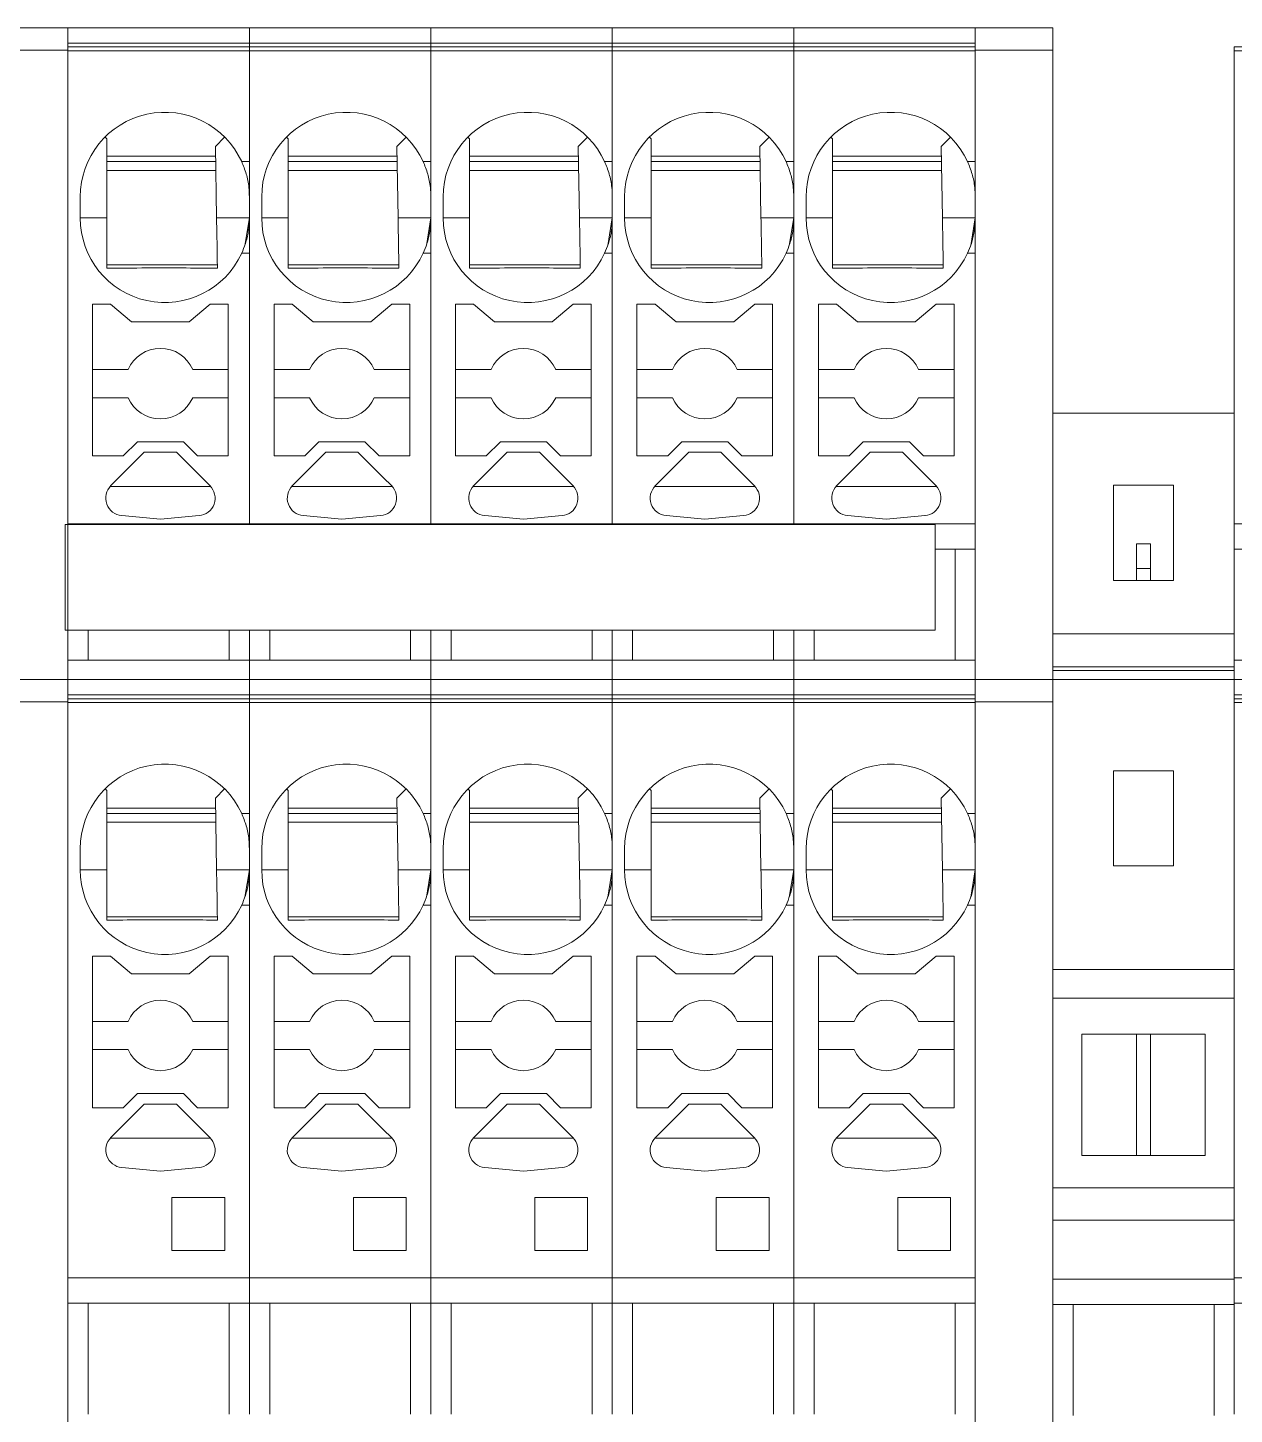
# Model space of a CAD drawing. Header units: millimetres. Extents: x 91 to 341, y 63 to 263.
# Drawn here: x 199.93 to 217.05, y 110.11 to 129.79 of the extents above; entities that cross this region are included whole.
import ezdxf

# ---------------------------------------------------------------- set-up
doc = ezdxf.new("R2010")
doc.units = ezdxf.units.MM

msp = doc.modelspace()

# ---------------------------------------------------------------- linework, layer by layer
at = {"color": 7, "linetype": 'Continuous', "lineweight": 15}
for p, q in [((199.402, 129.789), (200.502, 129.789)), ((200.502, 129.789), (200.502, 129.517)), ((203.077, 129.789), (200.502, 129.789)), ((205.652, 129.789), (203.077, 129.789)), ((203.077, 129.572), (203.077, 129.789)), ((208.227, 129.789), (205.652, 129.789)), ((205.652, 129.572), (205.652, 129.789)), ((210.802, 129.789), (208.227, 129.789)), ((208.227, 129.572), (208.227, 129.789)), ((213.377, 129.789), (210.802, 129.789)), ((210.802, 129.572), (210.802, 129.789)), ((213.377, 129.789), (214.477, 129.789)), ((213.377, 129.517), (213.377, 129.789)), ((214.477, 129.789), (214.477, 129.471)), ((199.402, 129.471), (200.502, 129.471)), ((203.077, 129.572), (200.502, 129.572)), ((200.502, 129.517), (203.077, 129.517)), ((200.502, 129.505), (200.502, 129.517)), ((200.502, 129.505), (200.502, 129.471)), ((200.502, 129.471), (200.502, 120.539)), ((200.502, 129.463), (203.077, 129.463)), ((200.502, 129.463), (200.502, 122.748)), ((205.652, 129.572), (203.077, 129.572)), ((203.077, 129.517), (203.077, 129.572)), ((203.077, 129.517), (205.652, 129.517)), ((203.077, 129.463), (203.077, 129.517)), ((203.077, 129.463), (205.652, 129.463)), ((203.077, 129.463), (203.077, 122.748)), ((203.077, 129.463), (203.077, 127.889)), ((208.227, 129.572), (205.652, 129.572)), ((205.652, 129.517), (205.652, 129.572)), ((205.652, 129.517), (208.227, 129.517)), ((205.652, 129.463), (205.652, 129.517)), ((205.652, 129.463), (208.227, 129.463)), ((205.652, 129.463), (205.652, 122.748)), ((205.652, 129.463), (205.652, 127.889)), ((210.802, 129.572), (208.227, 129.572)), ((208.227, 129.517), (208.227, 129.572)), ((208.227, 129.517), (210.802, 129.517)), ((208.227, 129.463), (208.227, 129.517)), ((208.227, 129.463), (210.802, 129.463)), ((208.227, 129.463), (208.227, 122.748)), ((208.227, 129.463), (208.227, 127.889)), ((213.377, 129.572), (210.802, 129.572)), ((210.802, 129.517), (210.802, 129.572)), ((210.802, 129.517), (213.377, 129.517)), ((210.802, 129.463), (210.802, 129.517)), ((210.802, 129.463), (213.377, 129.463)), ((210.802, 129.463), (210.802, 122.748)), ((210.802, 129.463), (210.802, 127.889)), ((213.377, 129.517), (213.377, 129.505)), ((213.377, 129.471), (213.377, 129.505)), ((213.377, 129.471), (214.477, 129.471)), ((213.377, 120.539), (213.377, 129.471)), ((213.377, 129.463), (213.377, 127.889)), ((214.477, 129.471), (214.477, 120.581)), ((217.052, 129.517), (219.627, 129.517)), ((217.052, 129.463), (217.052, 129.517)), ((217.052, 129.463), (219.627, 129.463)), ((217.052, 129.463), (217.052, 122.748)), ((201.029, 128.237), (201.052, 128.214)), ((201.052, 128.214), (201.052, 127.089)), ((202.726, 128.237), (202.594, 128.105)), ((202.611, 127.089), (202.594, 128.105)), ((203.604, 128.237), (203.627, 128.214)), ((203.627, 128.214), (203.627, 127.089)), ((205.301, 128.237), (205.169, 128.105)), ((205.186, 127.089), (205.169, 128.105)), ((206.179, 128.237), (206.202, 128.214)), ((206.202, 128.214), (206.202, 127.089)), ((207.876, 128.237), (207.744, 128.105)), ((207.761, 127.089), (207.744, 128.105)), ((208.754, 128.237), (208.777, 128.214)), ((208.777, 128.214), (208.777, 127.089)), ((210.451, 128.237), (210.319, 128.105)), ((210.336, 127.089), (210.319, 128.105)), ((211.329, 128.237), (211.352, 128.214)), ((211.352, 128.214), (211.352, 127.089)), ((213.026, 128.237), (212.894, 128.105)), ((212.911, 127.089), (212.894, 128.105)), ((202.596, 127.964), (201.052, 127.964)), ((202.598, 127.889), (201.052, 127.889)), ((203.077, 127.889), (202.968, 127.889)), ((205.171, 127.964), (203.627, 127.964)), ((205.173, 127.889), (203.627, 127.889)), ((205.652, 127.889), (205.543, 127.889)), ((207.746, 127.964), (206.202, 127.964)), ((207.748, 127.889), (206.202, 127.889)), ((208.227, 127.889), (208.118, 127.889)), ((210.321, 127.964), (208.777, 127.964)), ((210.323, 127.889), (208.777, 127.889)), ((210.802, 127.889), (210.693, 127.889)), ((212.896, 127.964), (211.352, 127.964)), ((212.898, 127.889), (211.352, 127.889)), ((213.377, 127.889), (213.268, 127.889)), ((201.052, 127.764), (202.6, 127.764)), ((203.627, 127.764), (205.175, 127.764)), ((206.202, 127.764), (207.75, 127.764)), ((208.777, 127.764), (210.325, 127.764)), ((211.352, 127.764), (212.9, 127.764)), ((200.677, 127.089), (200.677, 127.389)), ((203.252, 127.089), (203.252, 127.389)), ((205.827, 127.089), (205.827, 127.389)), ((208.402, 127.089), (208.402, 127.389)), ((210.977, 127.089), (210.977, 127.389)), ((200.677, 127.089), (201.052, 127.089)), ((202.611, 127.089), (203.077, 127.089)), ((203.013, 126.7), (203.077, 127.089)), ((203.252, 127.089), (203.627, 127.089)), ((205.186, 127.089), (205.652, 127.089)), ((205.588, 126.7), (205.652, 127.089)), ((205.827, 127.089), (206.202, 127.089)), ((207.761, 127.089), (208.227, 127.089)), ((208.163, 126.7), (208.227, 127.089)), ((208.402, 127.089), (208.777, 127.089)), ((210.336, 127.089), (210.802, 127.089)), ((210.738, 126.7), (210.802, 127.089)), ((210.977, 127.089), (211.352, 127.089)), ((212.911, 127.089), (213.377, 127.089)), ((213.313, 126.7), (213.377, 127.089)), ((203.077, 126.589), (202.968, 126.589)), ((203.077, 126.589), (203.077, 122.748)), ((205.652, 126.589), (205.543, 126.589)), ((205.652, 126.589), (205.652, 122.748)), ((208.227, 126.589), (208.118, 126.589)), ((208.227, 126.589), (208.227, 122.748)), ((210.802, 126.589), (210.693, 126.589)), ((210.802, 126.589), (210.802, 122.748)), ((213.377, 126.589), (213.268, 126.589)), ((213.377, 126.589), (213.377, 122.748)), ((201.052, 126.424), (202.627, 126.424)), ((203.627, 126.424), (205.202, 126.424)), ((206.202, 126.424), (207.777, 126.424)), ((208.777, 126.424), (210.352, 126.424)), ((211.352, 126.424), (212.927, 126.424)), ((201.108, 125.864), (200.852, 125.864)), ((200.852, 125.864), (200.852, 123.714)), ((201.406, 125.614), (201.108, 125.864)), ((202.522, 125.864), (202.224, 125.614)), ((202.777, 125.864), (202.522, 125.864)), ((202.777, 123.714), (202.777, 125.864)), ((203.683, 125.864), (203.427, 125.864)), ((203.427, 125.864), (203.427, 123.714)), ((203.981, 125.614), (203.683, 125.864)), ((205.097, 125.864), (204.799, 125.614)), ((205.352, 125.864), (205.097, 125.864)), ((205.352, 123.714), (205.352, 125.864)), ((206.258, 125.864), (206.002, 125.864)), ((206.002, 125.864), (206.002, 123.714)), ((206.556, 125.614), (206.258, 125.864)), ((207.672, 125.864), (207.374, 125.614)), ((207.927, 125.864), (207.672, 125.864)), ((207.927, 123.714), (207.927, 125.864)), ((208.833, 125.864), (208.577, 125.864)), ((208.577, 125.864), (208.577, 123.714)), ((209.131, 125.614), (208.833, 125.864)), ((210.247, 125.864), (209.949, 125.614)), ((210.502, 125.864), (210.247, 125.864)), ((210.502, 123.714), (210.502, 125.864)), ((211.408, 125.864), (211.152, 125.864)), ((211.152, 125.864), (211.152, 123.714)), ((211.706, 125.614), (211.408, 125.864)), ((212.822, 125.864), (212.524, 125.614)), ((213.077, 125.864), (212.822, 125.864)), ((213.077, 123.714), (213.077, 125.864)), ((202.224, 125.614), (201.406, 125.614)), ((204.799, 125.614), (203.981, 125.614)), ((207.374, 125.614), (206.556, 125.614)), ((209.949, 125.614), (209.131, 125.614)), ((212.524, 125.614), (211.706, 125.614)), ((200.852, 124.939), (201.357, 124.939)), ((202.777, 124.939), (202.273, 124.939)), ((203.427, 124.939), (203.932, 124.939)), ((205.352, 124.939), (204.848, 124.939)), ((206.002, 124.939), (206.507, 124.939)), ((207.927, 124.939), (207.423, 124.939)), ((208.577, 124.939), (209.082, 124.939)), ((210.502, 124.939), (209.998, 124.939)), ((211.152, 124.939), (211.657, 124.939)), ((213.077, 124.939), (212.573, 124.939)), ((201.357, 124.539), (200.852, 124.539)), ((202.777, 124.539), (202.273, 124.539)), ((203.932, 124.539), (203.427, 124.539)), ((205.352, 124.539), (204.848, 124.539)), ((206.507, 124.539), (206.002, 124.539)), ((207.927, 124.539), (207.423, 124.539)), ((209.082, 124.539), (208.577, 124.539)), ((210.502, 124.539), (209.998, 124.539)), ((211.657, 124.539), (211.152, 124.539)), ((213.077, 124.539), (212.573, 124.539)), ((217.052, 124.321), (214.477, 124.321)), ((201.586, 123.764), (201.113, 123.291)), ((201.288, 123.714), (201.488, 123.914)), ((201.488, 123.914), (202.142, 123.914)), ((201.586, 123.764), (202.043, 123.764)), ((202.407, 123.4), (202.043, 123.764)), ((202.142, 123.914), (202.342, 123.714)), ((204.161, 123.764), (203.688, 123.291)), ((203.863, 123.714), (204.063, 123.914)), ((204.063, 123.914), (204.717, 123.914)), ((204.161, 123.764), (204.618, 123.764)), ((204.982, 123.4), (204.618, 123.764)), ((204.717, 123.914), (204.917, 123.714)), ((206.736, 123.764), (206.263, 123.291)), ((206.438, 123.714), (206.638, 123.914)), ((206.638, 123.914), (207.292, 123.914)), ((206.736, 123.764), (207.193, 123.764)), ((207.557, 123.4), (207.193, 123.764)), ((207.292, 123.914), (207.492, 123.714)), ((209.311, 123.764), (208.838, 123.291)), ((209.013, 123.714), (209.213, 123.914)), ((209.213, 123.914), (209.867, 123.914)), ((209.311, 123.764), (209.768, 123.764)), ((210.132, 123.4), (209.768, 123.764)), ((209.867, 123.914), (210.067, 123.714)), ((211.886, 123.764), (211.413, 123.291)), ((211.588, 123.714), (211.788, 123.914)), ((211.788, 123.914), (212.442, 123.914)), ((211.886, 123.764), (212.343, 123.764)), ((212.707, 123.4), (212.343, 123.764)), ((212.442, 123.914), (212.642, 123.714)), ((200.852, 123.714), (201.288, 123.714)), ((202.342, 123.714), (202.777, 123.714)), ((203.427, 123.714), (203.863, 123.714)), ((204.917, 123.714), (205.352, 123.714)), ((206.002, 123.714), (206.438, 123.714)), ((207.492, 123.714), (207.927, 123.714)), ((208.577, 123.714), (209.013, 123.714)), ((210.067, 123.714), (210.502, 123.714)), ((211.152, 123.714), (211.588, 123.714)), ((212.642, 123.714), (213.077, 123.714)), ((202.517, 123.291), (202.407, 123.4)), ((205.092, 123.291), (204.982, 123.4)), ((207.667, 123.291), (207.557, 123.4)), ((210.242, 123.291), (210.132, 123.4)), ((212.817, 123.291), (212.707, 123.4)), ((201.104, 123.28), (202.526, 123.28)), ((203.679, 123.28), (205.101, 123.28)), ((206.254, 123.28), (207.676, 123.28)), ((208.829, 123.28), (210.251, 123.28)), ((211.404, 123.28), (212.826, 123.28)), ((215.34, 121.946), (215.34, 123.296)), ((215.34, 123.296), (216.19, 123.296)), ((216.19, 123.296), (216.19, 121.946)), ((201.266, 122.865), (201.815, 122.813)), ((201.815, 122.813), (202.364, 122.865)), ((203.841, 122.865), (204.39, 122.813)), ((204.39, 122.813), (204.939, 122.865)), ((206.416, 122.865), (206.965, 122.813)), ((206.965, 122.813), (207.514, 122.865)), ((208.991, 122.865), (209.54, 122.813)), ((209.54, 122.813), (210.089, 122.865)), ((211.566, 122.865), (212.115, 122.813)), ((212.115, 122.813), (212.664, 122.865)), ((200.461, 122.739), (200.461, 121.239)), ((200.461, 122.739), (212.81, 122.739)), ((200.502, 122.748), (203.077, 122.748)), ((203.077, 122.748), (205.652, 122.748)), ((203.077, 122.748), (203.077, 122.739)), ((205.652, 122.748), (208.227, 122.748)), ((205.652, 122.748), (205.652, 122.739)), ((208.227, 122.748), (210.802, 122.748)), ((208.227, 122.748), (208.227, 122.739)), ((210.802, 122.748), (213.377, 122.748)), ((210.802, 122.748), (210.802, 122.739)), ((212.81, 122.739), (212.81, 121.239)), ((217.052, 122.748), (219.627, 122.748)), ((217.052, 122.748), (217.052, 122.389)), ((212.81, 122.389), (213.377, 122.389)), ((213.09, 122.389), (213.09, 120.814)), ((215.865, 122.464), (215.665, 122.464)), ((215.665, 122.464), (215.665, 122.114)), ((215.865, 122.464), (215.865, 122.114)), ((217.052, 122.389), (219.627, 122.389)), ((217.052, 122.389), (217.052, 120.814)), ((215.665, 122.114), (215.865, 122.114)), ((215.665, 121.946), (215.665, 122.114)), ((215.865, 122.114), (215.865, 121.946)), ((216.19, 121.946), (215.34, 121.946)), ((200.461, 121.239), (212.81, 121.239)), ((200.79, 121.239), (200.79, 120.814)), ((202.79, 121.239), (202.79, 120.814)), ((203.077, 121.239), (203.077, 120.814)), ((203.365, 121.239), (203.365, 120.814)), ((205.365, 121.239), (205.365, 120.814)), ((205.652, 121.239), (205.652, 120.814)), ((205.94, 121.239), (205.94, 120.814)), ((207.94, 121.239), (207.94, 120.814)), ((208.227, 121.239), (208.227, 120.814)), ((208.515, 121.239), (208.515, 120.814)), ((210.515, 121.239), (210.515, 120.814)), ((210.802, 121.239), (210.802, 120.814)), ((211.09, 121.239), (211.09, 120.814)), ((214.477, 121.188), (217.052, 121.188)), ((203.077, 120.814), (200.502, 120.814)), ((200.502, 120.539), (200.502, 120.814)), ((205.652, 120.814), (203.077, 120.814)), ((203.077, 120.539), (203.077, 120.814)), ((208.227, 120.814), (205.652, 120.814)), ((205.652, 120.539), (205.652, 120.814)), ((210.802, 120.814), (208.227, 120.814)), ((208.227, 120.539), (208.227, 120.814)), ((213.377, 120.814), (210.802, 120.814)), ((210.802, 120.539), (210.802, 120.814)), ((213.377, 120.814), (213.377, 120.539)), ((219.627, 120.814), (217.052, 120.814)), ((217.052, 120.581), (217.052, 120.814)), ((217.052, 120.72), (214.477, 120.72)), ((217.052, 120.67), (214.477, 120.67)), ((199.402, 120.539), (200.502, 120.539)), ((200.502, 120.539), (200.502, 120.267)), ((203.077, 120.539), (200.502, 120.539)), ((205.652, 120.539), (203.077, 120.539)), ((203.077, 120.322), (203.077, 120.539)), ((208.227, 120.539), (205.652, 120.539)), ((205.652, 120.322), (205.652, 120.539)), ((210.802, 120.539), (208.227, 120.539)), ((208.227, 120.322), (208.227, 120.539)), ((213.377, 120.539), (210.802, 120.539)), ((210.802, 120.322), (210.802, 120.539)), ((213.377, 120.539), (214.477, 120.539)), ((213.377, 120.267), (213.377, 120.539)), ((214.477, 120.581), (214.477, 120.541)), ((217.052, 120.541), (214.477, 120.541)), ((214.477, 120.539), (214.477, 120.541)), ((214.477, 120.539), (214.477, 120.221)), ((217.052, 120.541), (217.052, 120.581)), ((217.052, 120.539), (217.052, 120.541)), ((219.627, 120.539), (217.052, 120.539)), ((217.052, 120.322), (217.052, 120.539)), ((199.402, 120.221), (200.502, 120.221)), ((203.077, 120.322), (200.502, 120.322)), ((200.502, 120.267), (203.077, 120.267)), ((200.502, 120.255), (200.502, 120.267)), ((200.502, 120.255), (200.502, 120.221)), ((200.502, 120.221), (200.502, 103.362)), ((205.652, 120.322), (203.077, 120.322)), ((203.077, 120.267), (203.077, 120.322)), ((203.077, 120.267), (205.652, 120.267)), ((203.077, 120.213), (203.077, 120.267)), ((208.227, 120.322), (205.652, 120.322)), ((205.652, 120.267), (205.652, 120.322)), ((205.652, 120.267), (208.227, 120.267)), ((205.652, 120.213), (205.652, 120.267)), ((210.802, 120.322), (208.227, 120.322)), ((208.227, 120.267), (208.227, 120.322)), ((208.227, 120.267), (210.802, 120.267)), ((208.227, 120.213), (208.227, 120.267)), ((213.377, 120.322), (210.802, 120.322)), ((210.802, 120.267), (210.802, 120.322)), ((210.802, 120.267), (213.377, 120.267)), ((210.802, 120.213), (210.802, 120.267)), ((213.377, 120.267), (213.377, 120.255)), ((213.377, 120.221), (213.377, 120.255)), ((213.377, 120.221), (214.477, 120.221)), ((213.377, 103.362), (213.377, 120.221)), ((214.477, 120.221), (214.477, 103.362)), ((219.627, 120.322), (217.052, 120.322)), ((217.052, 120.267), (217.052, 120.322)), ((217.052, 120.267), (219.627, 120.267)), ((217.052, 120.213), (217.052, 120.267)), ((200.502, 120.213), (203.077, 120.213)), ((200.502, 120.213), (200.502, 112.048)), ((203.077, 120.213), (205.652, 120.213)), ((203.077, 120.213), (203.077, 112.048)), ((203.077, 120.213), (203.077, 118.639)), ((205.652, 120.213), (208.227, 120.213)), ((205.652, 120.213), (205.652, 112.048)), ((205.652, 120.213), (205.652, 118.639)), ((208.227, 120.213), (210.802, 120.213)), ((208.227, 120.213), (208.227, 112.048)), ((208.227, 120.213), (208.227, 118.639)), ((210.802, 120.213), (213.377, 120.213)), ((210.802, 120.213), (210.802, 112.048)), ((210.802, 120.213), (210.802, 118.639)), ((213.377, 120.213), (213.377, 118.639)), ((217.052, 120.213), (219.627, 120.213)), ((217.052, 120.213), (217.052, 112.048)), ((215.34, 119.246), (216.19, 119.246)), ((215.34, 117.896), (215.34, 119.246)), ((216.19, 119.246), (216.19, 117.896)), ((201.029, 118.987), (201.052, 118.964)), ((201.052, 118.964), (201.052, 117.839)), ((202.726, 118.987), (202.594, 118.855)), ((202.611, 117.839), (202.594, 118.855)), ((203.604, 118.987), (203.627, 118.964)), ((203.627, 118.964), (203.627, 117.839)), ((205.301, 118.987), (205.169, 118.855)), ((205.186, 117.839), (205.169, 118.855)), ((206.179, 118.987), (206.202, 118.964)), ((206.202, 118.964), (206.202, 117.839)), ((207.876, 118.987), (207.744, 118.855)), ((207.761, 117.839), (207.744, 118.855)), ((208.754, 118.987), (208.777, 118.964)), ((208.777, 118.964), (208.777, 117.839)), ((210.451, 118.987), (210.319, 118.855)), ((210.336, 117.839), (210.319, 118.855)), ((211.329, 118.987), (211.352, 118.964)), ((211.352, 118.964), (211.352, 117.839)), ((213.026, 118.987), (212.894, 118.855)), ((212.911, 117.839), (212.894, 118.855)), ((202.596, 118.714), (201.052, 118.714)), ((205.171, 118.714), (203.627, 118.714)), ((207.746, 118.714), (206.202, 118.714)), ((210.321, 118.714), (208.777, 118.714)), ((212.896, 118.714), (211.352, 118.714)), ((202.598, 118.639), (201.052, 118.639)), ((201.052, 118.514), (202.6, 118.514)), ((203.077, 118.639), (202.968, 118.639)), ((205.173, 118.639), (203.627, 118.639)), ((203.627, 118.514), (205.175, 118.514)), ((205.652, 118.639), (205.543, 118.639)), ((207.748, 118.639), (206.202, 118.639)), ((206.202, 118.514), (207.75, 118.514)), ((208.227, 118.639), (208.118, 118.639)), ((210.323, 118.639), (208.777, 118.639)), ((208.777, 118.514), (210.325, 118.514)), ((210.802, 118.639), (210.693, 118.639)), ((212.898, 118.639), (211.352, 118.639)), ((211.352, 118.514), (212.9, 118.514)), ((213.377, 118.639), (213.268, 118.639)), ((203.077, 118.289), (203.067, 118.289)), ((205.652, 118.289), (205.642, 118.289)), ((208.227, 118.289), (208.217, 118.289)), ((210.802, 118.289), (210.792, 118.289)), ((213.377, 118.289), (213.367, 118.289)), ((200.677, 117.839), (200.677, 118.139)), ((203.252, 117.839), (203.252, 118.139)), ((205.827, 117.839), (205.827, 118.139)), ((208.402, 117.839), (208.402, 118.139)), ((210.977, 117.839), (210.977, 118.139)), ((216.19, 117.896), (215.34, 117.896)), ((200.677, 117.839), (201.052, 117.839)), ((202.611, 117.839), (203.077, 117.839)), ((203.013, 117.45), (203.077, 117.839)), ((203.252, 117.839), (203.627, 117.839)), ((205.186, 117.839), (205.652, 117.839)), ((205.588, 117.45), (205.652, 117.839)), ((205.827, 117.839), (206.202, 117.839)), ((207.761, 117.839), (208.227, 117.839)), ((208.163, 117.45), (208.227, 117.839)), ((208.402, 117.839), (208.777, 117.839)), ((210.336, 117.839), (210.802, 117.839)), ((210.738, 117.45), (210.802, 117.839)), ((210.977, 117.839), (211.352, 117.839)), ((212.911, 117.839), (213.377, 117.839)), ((213.313, 117.45), (213.377, 117.839)), ((203.077, 117.339), (202.968, 117.339)), ((203.077, 117.339), (203.077, 112.048)), ((205.652, 117.339), (205.543, 117.339)), ((205.652, 117.339), (205.652, 112.048)), ((208.227, 117.339), (208.118, 117.339)), ((208.227, 117.339), (208.227, 112.048)), ((210.802, 117.339), (210.693, 117.339)), ((210.802, 117.339), (210.802, 112.048)), ((213.377, 117.339), (213.268, 117.339)), ((213.377, 117.339), (213.377, 112.048)), ((201.052, 117.174), (202.627, 117.174)), ((203.627, 117.174), (205.202, 117.174)), ((206.202, 117.174), (207.777, 117.174)), ((208.777, 117.174), (210.352, 117.174)), ((211.352, 117.174), (212.927, 117.174)), ((201.108, 116.614), (200.852, 116.614)), ((200.852, 116.614), (200.852, 114.464)), ((201.406, 116.364), (201.108, 116.614)), ((202.522, 116.614), (202.224, 116.364)), ((202.777, 116.614), (202.522, 116.614)), ((202.777, 114.464), (202.777, 116.614)), ((203.683, 116.614), (203.427, 116.614)), ((203.427, 116.614), (203.427, 114.464)), ((203.981, 116.364), (203.683, 116.614)), ((205.097, 116.614), (204.799, 116.364)), ((205.352, 116.614), (205.097, 116.614)), ((205.352, 114.464), (205.352, 116.614)), ((206.258, 116.614), (206.002, 116.614)), ((206.002, 116.614), (206.002, 114.464)), ((206.556, 116.364), (206.258, 116.614)), ((207.672, 116.614), (207.374, 116.364)), ((207.927, 116.614), (207.672, 116.614)), ((207.927, 114.464), (207.927, 116.614)), ((208.833, 116.614), (208.577, 116.614)), ((208.577, 116.614), (208.577, 114.464)), ((209.131, 116.364), (208.833, 116.614)), ((210.247, 116.614), (209.949, 116.364)), ((210.502, 116.614), (210.247, 116.614)), ((210.502, 114.464), (210.502, 116.614)), ((211.408, 116.614), (211.152, 116.614)), ((211.152, 116.614), (211.152, 114.464)), ((211.706, 116.364), (211.408, 116.614)), ((212.822, 116.614), (212.524, 116.364)), ((213.077, 116.614), (212.822, 116.614)), ((213.077, 114.464), (213.077, 116.614)), ((202.224, 116.364), (201.406, 116.364)), ((204.799, 116.364), (203.981, 116.364)), ((207.374, 116.364), (206.556, 116.364)), ((209.949, 116.364), (209.131, 116.364)), ((212.524, 116.364), (211.706, 116.364)), ((214.477, 116.426), (217.052, 116.426)), ((214.477, 116.016), (217.052, 116.016)), ((201.357, 115.689), (200.852, 115.689)), ((202.273, 115.689), (202.777, 115.689)), ((203.932, 115.689), (203.427, 115.689)), ((204.848, 115.689), (205.352, 115.689)), ((206.507, 115.689), (206.002, 115.689)), ((207.423, 115.689), (207.927, 115.689)), ((209.082, 115.689), (208.577, 115.689)), ((209.998, 115.689), (210.502, 115.689)), ((211.657, 115.689), (211.152, 115.689)), ((212.573, 115.689), (213.077, 115.689)), ((214.89, 115.509), (216.64, 115.509)), ((214.89, 113.784), (214.89, 115.509)), ((215.665, 115.509), (215.665, 113.784)), ((215.865, 115.509), (215.865, 113.784)), ((216.64, 115.509), (216.64, 113.784)), ((201.357, 115.289), (200.852, 115.289)), ((202.777, 115.289), (202.273, 115.289)), ((203.932, 115.289), (203.427, 115.289)), ((205.352, 115.289), (204.848, 115.289)), ((206.507, 115.289), (206.002, 115.289)), ((207.927, 115.289), (207.423, 115.289)), ((209.082, 115.289), (208.577, 115.289)), ((210.502, 115.289), (209.998, 115.289)), ((211.657, 115.289), (211.152, 115.289)), ((213.077, 115.289), (212.573, 115.289)), ((201.586, 114.514), (201.113, 114.041)), ((201.288, 114.464), (201.488, 114.664)), ((201.488, 114.664), (202.142, 114.664)), ((201.586, 114.514), (202.043, 114.514)), ((202.407, 114.15), (202.043, 114.514)), ((202.142, 114.664), (202.342, 114.464)), ((204.161, 114.514), (203.688, 114.041)), ((203.863, 114.464), (204.063, 114.664)), ((204.063, 114.664), (204.717, 114.664)), ((204.161, 114.514), (204.618, 114.514)), ((204.982, 114.15), (204.618, 114.514)), ((204.717, 114.664), (204.917, 114.464)), ((206.736, 114.514), (206.263, 114.041)), ((206.438, 114.464), (206.638, 114.664)), ((206.638, 114.664), (207.292, 114.664)), ((206.736, 114.514), (207.193, 114.514)), ((207.557, 114.15), (207.193, 114.514)), ((207.292, 114.664), (207.492, 114.464)), ((209.311, 114.514), (208.838, 114.041)), ((209.013, 114.464), (209.213, 114.664)), ((209.213, 114.664), (209.867, 114.664)), ((209.311, 114.514), (209.768, 114.514)), ((210.132, 114.15), (209.768, 114.514)), ((209.867, 114.664), (210.067, 114.464)), ((211.886, 114.514), (211.413, 114.041)), ((211.588, 114.464), (211.788, 114.664)), ((211.788, 114.664), (212.442, 114.664)), ((211.886, 114.514), (212.343, 114.514)), ((212.707, 114.15), (212.343, 114.514)), ((212.442, 114.664), (212.642, 114.464)), ((200.852, 114.464), (201.288, 114.464)), ((202.342, 114.464), (202.777, 114.464)), ((203.427, 114.464), (203.863, 114.464)), ((204.917, 114.464), (205.352, 114.464)), ((206.002, 114.464), (206.438, 114.464)), ((207.492, 114.464), (207.927, 114.464)), ((208.577, 114.464), (209.013, 114.464)), ((210.067, 114.464), (210.502, 114.464)), ((211.152, 114.464), (211.588, 114.464)), ((212.642, 114.464), (213.077, 114.464)), ((202.517, 114.041), (202.407, 114.15)), ((205.092, 114.041), (204.982, 114.15)), ((207.667, 114.041), (207.557, 114.15)), ((210.242, 114.041), (210.132, 114.15)), ((212.817, 114.041), (212.707, 114.15)), ((201.104, 114.03), (202.526, 114.03)), ((203.679, 114.03), (205.101, 114.03)), ((206.254, 114.03), (207.676, 114.03)), ((208.829, 114.03), (210.251, 114.03)), ((211.404, 114.03), (212.826, 114.03)), ((216.64, 113.784), (214.89, 113.784)), ((201.266, 113.615), (201.815, 113.563)), ((201.815, 113.563), (202.364, 113.615)), ((203.841, 113.615), (204.39, 113.563)), ((204.39, 113.563), (204.939, 113.615)), ((206.416, 113.615), (206.965, 113.563)), ((206.965, 113.563), (207.514, 113.615)), ((208.991, 113.615), (209.54, 113.563)), ((209.54, 113.563), (210.089, 113.615)), ((211.566, 113.615), (212.115, 113.563)), ((212.115, 113.563), (212.664, 113.615)), ((217.052, 113.329), (214.477, 113.329)), ((202.727, 113.189), (201.977, 113.189)), ((201.977, 113.189), (201.977, 112.439)), ((202.727, 112.439), (202.727, 113.189)), ((205.302, 113.189), (204.552, 113.189)), ((204.552, 113.189), (204.552, 112.439)), ((205.302, 112.439), (205.302, 113.189)), ((207.877, 113.189), (207.127, 113.189)), ((207.127, 113.189), (207.127, 112.439)), ((207.877, 112.439), (207.877, 113.189)), ((210.452, 113.189), (209.702, 113.189)), ((209.702, 113.189), (209.702, 112.439)), ((210.452, 112.439), (210.452, 113.189)), ((213.027, 113.189), (212.277, 113.189)), ((212.277, 113.189), (212.277, 112.439)), ((213.027, 112.439), (213.027, 113.189)), ((214.477, 112.866), (217.052, 112.866)), ((201.977, 112.439), (202.727, 112.439)), ((204.552, 112.439), (205.302, 112.439)), ((207.127, 112.439), (207.877, 112.439)), ((209.702, 112.439), (210.452, 112.439)), ((212.277, 112.439), (213.027, 112.439)), ((200.502, 112.048), (203.077, 112.048)), ((203.077, 112.048), (205.652, 112.048)), ((203.077, 112.048), (203.077, 111.689)), ((205.652, 112.048), (208.227, 112.048)), ((205.652, 112.048), (205.652, 111.689)), ((208.227, 112.048), (210.802, 112.048)), ((208.227, 112.048), (208.227, 111.689)), ((210.802, 112.048), (213.377, 112.048)), ((210.802, 112.048), (210.802, 111.689)), ((217.052, 112.03), (214.477, 112.03)), ((217.052, 112.048), (219.627, 112.048)), ((217.052, 112.048), (217.052, 111.689)), ((200.502, 111.689), (203.077, 111.689)), ((200.79, 111.689), (200.79, 110.114)), ((202.79, 111.689), (202.79, 110.114)), ((203.077, 111.689), (205.652, 111.689)), ((203.077, 111.689), (203.077, 110.114)), ((203.365, 111.689), (203.365, 110.114)), ((205.365, 111.689), (205.365, 110.114)), ((205.652, 111.689), (208.227, 111.689)), ((205.652, 111.689), (205.652, 110.114)), ((205.94, 111.689), (205.94, 110.114)), ((207.94, 111.689), (207.94, 110.114)), ((208.227, 111.689), (210.802, 111.689)), ((208.227, 111.689), (208.227, 110.114)), ((208.515, 111.689), (208.515, 110.114)), ((210.515, 111.689), (210.515, 110.114)), ((210.802, 111.689), (213.377, 111.689)), ((210.802, 111.689), (210.802, 110.114)), ((211.09, 111.689), (211.09, 110.114)), ((213.09, 111.689), (213.09, 110.114)), ((214.477, 111.671), (217.052, 111.671)), ((214.765, 110.096), (214.765, 111.671)), ((216.765, 111.671), (216.765, 110.096)), ((217.052, 111.689), (219.627, 111.689)), ((217.052, 111.689), (217.052, 110.114))]:
    msp.add_line(p, q, dxfattribs=at)
for centre, radius, start, end in [((201.877, 127.389), 1.2, 24.6243, 180), ((204.452, 127.389), 1.2, 24.6243, 180), ((207.027, 127.389), 1.2, 24.6243, 180), ((209.602, 127.389), 1.2, 24.6243, 180), ((212.177, 127.389), 1.2, 24.6243, 180), ((201.877, 127.089), 1.2, 180, 335.3757), ((204.452, 127.089), 1.2, 180, 335.3757), ((207.027, 127.089), 1.2, 180, 335.3757), ((209.602, 127.089), 1.2, 180, 335.3757), ((212.177, 127.089), 1.2, 180, 335.3757), ((201.815, 124.739), 0.5, 23.5782, 156.4218), ((204.39, 124.739), 0.5, 23.5782, 156.4218), ((206.965, 124.739), 0.5, 23.5782, 156.4218), ((209.54, 124.739), 0.5, 23.5782, 156.4218), ((212.115, 124.739), 0.5, 23.5782, 156.4218), ((201.815, 124.739), 0.5, 203.5782, 336.4218), ((204.39, 124.739), 0.5, 203.5782, 336.4218), ((206.965, 124.739), 0.5, 203.5782, 336.4218), ((209.54, 124.739), 0.5, 203.5782, 336.4218), ((212.115, 124.739), 0.5, 203.5782, 336.4218), ((201.29, 123.114), 0.25, 135, 264.5597), ((202.34, 123.114), 0.25, 275.4403, 45), ((203.865, 123.114), 0.25, 135, 264.5597), ((204.915, 123.114), 0.25, 275.4403, 45), ((206.44, 123.114), 0.25, 135, 264.5597), ((207.49, 123.114), 0.25, 275.4403, 45), ((209.015, 123.114), 0.25, 135, 264.5597), ((210.065, 123.114), 0.25, 275.4403, 45), ((211.59, 123.114), 0.25, 135, 264.5597), ((212.64, 123.114), 0.25, 275.4403, 45), ((201.877, 118.139), 1.2, 24.6243, 180), ((204.452, 118.139), 1.2, 24.6243, 180), ((207.027, 118.139), 1.2, 24.6243, 180), ((209.602, 118.139), 1.2, 24.6243, 180), ((212.177, 118.139), 1.2, 24.6243, 180), ((201.877, 117.839), 1.2, 180, 335.3757), ((204.452, 117.839), 1.2, 180, 335.3757), ((207.027, 117.839), 1.2, 180, 335.3757), ((209.602, 117.839), 1.2, 180, 335.3757), ((212.177, 117.839), 1.2, 180, 335.3757), ((201.815, 115.489), 0.5, 23.5782, 156.4218), ((204.39, 115.489), 0.5, 23.5782, 156.4218), ((206.965, 115.489), 0.5, 23.5782, 156.4218), ((209.54, 115.489), 0.5, 23.5782, 156.4218), ((212.115, 115.489), 0.5, 23.5782, 156.4218), ((201.815, 115.489), 0.5, 203.5782, 336.4218), ((204.39, 115.489), 0.5, 203.5782, 336.4218), ((206.965, 115.489), 0.5, 203.5782, 336.4218), ((209.54, 115.489), 0.5, 203.5782, 336.4218), ((212.115, 115.489), 0.5, 203.5782, 336.4218), ((201.29, 113.864), 0.25, 135, 264.5597), ((202.34, 113.864), 0.25, 275.4403, 45), ((203.865, 113.864), 0.25, 135, 264.5597), ((204.915, 113.864), 0.25, 275.4403, 45), ((206.44, 113.864), 0.25, 135, 264.5597), ((207.49, 113.864), 0.25, 275.4403, 45), ((209.015, 113.864), 0.25, 135, 264.5597), ((210.065, 113.864), 0.25, 275.4403, 45), ((211.59, 113.864), 0.25, 135, 264.5597), ((212.64, 113.864), 0.25, 275.4403, 45)]:
    msp.add_arc(centre, radius, start, end, dxfattribs=at)
for points, knots in [([(202.968, 127.889), (202.991, 127.833), (203.034, 127.728), (203.072, 127.547), (203.076, 127.433), (203.077, 127.389)], [0, 0, 0, 0, 0.406693, 0.767315, 1, 1, 1, 1]), ([(205.543, 127.889), (205.566, 127.833), (205.609, 127.728), (205.647, 127.547), (205.651, 127.433), (205.652, 127.389)], [0, 0, 0, 0, 0.406693, 0.767315, 1, 1, 1, 1]), ([(208.118, 127.889), (208.141, 127.833), (208.184, 127.728), (208.222, 127.547), (208.226, 127.433), (208.227, 127.389)], [0, 0, 0, 0, 0.406693, 0.767315, 1, 1, 1, 1]), ([(210.693, 127.889), (210.716, 127.833), (210.759, 127.728), (210.797, 127.547), (210.801, 127.433), (210.802, 127.389)], [0, 0, 0, 0, 0.406693, 0.767315, 1, 1, 1, 1]), ([(213.268, 127.889), (213.291, 127.833), (213.334, 127.728), (213.372, 127.547), (213.376, 127.433), (213.377, 127.389)], [0, 0, 0, 0, 0.406693, 0.767315, 1, 1, 1, 1]), ([(201.052, 127.089), (201.052, 127.024), (201.052, 126.868), (201.052, 126.621), (201.052, 126.466), (201.052, 126.375)], [0, 0, 0, 0, 0.221485, 0.537532, 1, 1, 1, 1]), ([(202.623, 126.376), (202.622, 126.493), (202.619, 126.654), (202.615, 126.913), (202.612, 127.035), (202.611, 127.089)], [0, 0, 0, 0, 0.5946865, 0.820984, 1, 1, 1, 1]), ([(203.077, 127.089), (203.074, 127.024), (203.068, 126.894), (203.024, 126.722), (202.987, 126.633), (202.968, 126.589)], [0, 0, 0, 0, 0.338397, 0.675497, 1, 1, 1, 1]), ([(203.627, 127.089), (203.627, 127.024), (203.627, 126.868), (203.627, 126.621), (203.627, 126.466), (203.627, 126.375)], [0, 0, 0, 0, 0.221485, 0.537532, 1, 1, 1, 1]), ([(205.198, 126.376), (205.197, 126.493), (205.194, 126.654), (205.19, 126.913), (205.187, 127.035), (205.186, 127.089)], [0, 0, 0, 0, 0.5946865, 0.820984, 1, 1, 1, 1]), ([(205.652, 127.089), (205.649, 127.024), (205.643, 126.894), (205.599, 126.722), (205.562, 126.633), (205.543, 126.589)], [0, 0, 0, 0, 0.338397, 0.675497, 1, 1, 1, 1]), ([(206.202, 127.089), (206.202, 127.024), (206.202, 126.868), (206.202, 126.621), (206.202, 126.466), (206.202, 126.375)], [0, 0, 0, 0, 0.221485, 0.537532, 1, 1, 1, 1]), ([(207.773, 126.376), (207.772, 126.493), (207.769, 126.654), (207.765, 126.913), (207.762, 127.035), (207.761, 127.089)], [0, 0, 0, 0, 0.5946865, 0.820984, 1, 1, 1, 1]), ([(208.227, 127.089), (208.224, 127.024), (208.218, 126.894), (208.174, 126.722), (208.137, 126.633), (208.118, 126.589)], [0, 0, 0, 0, 0.338397, 0.675497, 1, 1, 1, 1]), ([(208.777, 127.089), (208.777, 127.024), (208.777, 126.868), (208.777, 126.621), (208.777, 126.466), (208.777, 126.375)], [0, 0, 0, 0, 0.221485, 0.537532, 1, 1, 1, 1]), ([(210.348, 126.376), (210.347, 126.493), (210.344, 126.654), (210.34, 126.913), (210.337, 127.035), (210.336, 127.089)], [0, 0, 0, 0, 0.5946865, 0.820984, 1, 1, 1, 1]), ([(210.802, 127.089), (210.799, 127.024), (210.793, 126.894), (210.749, 126.722), (210.712, 126.633), (210.693, 126.589)], [0, 0, 0, 0, 0.338397, 0.675497, 1, 1, 1, 1]), ([(211.352, 127.089), (211.352, 127.024), (211.352, 126.868), (211.352, 126.621), (211.352, 126.466), (211.352, 126.375)], [0, 0, 0, 0, 0.221485, 0.537532, 1, 1, 1, 1]), ([(212.923, 126.376), (212.922, 126.493), (212.919, 126.654), (212.915, 126.913), (212.912, 127.035), (212.911, 127.089)], [0, 0, 0, 0, 0.5946865, 0.820984, 1, 1, 1, 1]), ([(213.377, 127.089), (213.374, 127.024), (213.368, 126.894), (213.324, 126.722), (213.287, 126.633), (213.268, 126.589)], [0, 0, 0, 0, 0.338397, 0.675497, 1, 1, 1, 1]), ([(201.052, 126.375), (201.202, 126.376), (201.389, 126.379), (201.691, 126.38), (201.85, 126.381), (202.02, 126.38), (202.312, 126.379), (202.489, 126.377), (202.623, 126.376)], [0, 0, 0, 0, 0.357293, 0.444287, 0.518254, 0.592604, 0.689691, 1, 1, 1, 1]), ([(203.627, 126.375), (203.777, 126.376), (203.964, 126.379), (204.266, 126.38), (204.425, 126.381), (204.595, 126.38), (204.887, 126.379), (205.064, 126.377), (205.198, 126.376)], [0, 0, 0, 0, 0.357293, 0.444287, 0.518254, 0.592604, 0.689691, 1, 1, 1, 1]), ([(206.202, 126.375), (206.352, 126.376), (206.539, 126.379), (206.841, 126.38), (207, 126.381), (207.17, 126.38), (207.462, 126.379), (207.639, 126.377), (207.773, 126.376)], [0, 0, 0, 0, 0.357293, 0.444287, 0.518254, 0.592604, 0.689691, 1, 1, 1, 1]), ([(208.777, 126.375), (208.927, 126.376), (209.114, 126.379), (209.416, 126.38), (209.575, 126.381), (209.745, 126.38), (210.037, 126.379), (210.214, 126.377), (210.348, 126.376)], [0, 0, 0, 0, 0.3572932, 0.444287, 0.5182537, 0.5926045, 0.6896913, 1, 1, 1, 1]), ([(211.352, 126.375), (211.502, 126.376), (211.689, 126.379), (211.991, 126.38), (212.15, 126.381), (212.32, 126.38), (212.612, 126.379), (212.789, 126.377), (212.923, 126.376)], [0, 0, 0, 0, 0.357293, 0.444287, 0.518254, 0.592604, 0.689691, 1, 1, 1, 1]), ([(202.968, 118.639), (202.991, 118.583), (203.034, 118.478), (203.072, 118.297), (203.076, 118.183), (203.077, 118.139)], [0, 0, 0, 0, 0.406693, 0.767315, 1, 1, 1, 1]), ([(205.543, 118.639), (205.566, 118.583), (205.609, 118.478), (205.647, 118.297), (205.651, 118.183), (205.652, 118.139)], [0, 0, 0, 0, 0.406693, 0.767315, 1, 1, 1, 1]), ([(208.118, 118.639), (208.141, 118.583), (208.184, 118.478), (208.222, 118.297), (208.226, 118.183), (208.227, 118.139)], [0, 0, 0, 0, 0.406693, 0.767315, 1, 1, 1, 1]), ([(210.693, 118.639), (210.716, 118.583), (210.759, 118.478), (210.797, 118.297), (210.801, 118.183), (210.802, 118.139)], [0, 0, 0, 0, 0.406693, 0.767315, 1, 1, 1, 1]), ([(213.268, 118.639), (213.291, 118.583), (213.334, 118.478), (213.372, 118.297), (213.376, 118.183), (213.377, 118.139)], [0, 0, 0, 0, 0.406693, 0.767315, 1, 1, 1, 1]), ([(201.052, 117.839), (201.052, 117.774), (201.052, 117.618), (201.052, 117.371), (201.052, 117.216), (201.052, 117.125)], [0, 0, 0, 0, 0.2214847, 0.5375323, 1, 1, 1, 1]), ([(202.623, 117.126), (202.622, 117.243), (202.619, 117.404), (202.615, 117.663), (202.612, 117.785), (202.611, 117.839)], [0, 0, 0, 0, 0.594686, 0.820984, 1, 1, 1, 1]), ([(203.077, 117.839), (203.074, 117.774), (203.068, 117.644), (203.024, 117.472), (202.987, 117.383), (202.968, 117.339)], [0, 0, 0, 0, 0.338397, 0.675497, 1, 1, 1, 1]), ([(203.627, 117.839), (203.627, 117.774), (203.627, 117.618), (203.627, 117.371), (203.627, 117.216), (203.627, 117.125)], [0, 0, 0, 0, 0.2214847, 0.5375323, 1, 1, 1, 1]), ([(205.198, 117.126), (205.197, 117.243), (205.194, 117.404), (205.19, 117.663), (205.187, 117.785), (205.186, 117.839)], [0, 0, 0, 0, 0.594686, 0.820984, 1, 1, 1, 1]), ([(205.652, 117.839), (205.649, 117.774), (205.643, 117.644), (205.599, 117.472), (205.562, 117.383), (205.543, 117.339)], [0, 0, 0, 0, 0.338397, 0.675497, 1, 1, 1, 1]), ([(206.202, 117.839), (206.202, 117.774), (206.202, 117.618), (206.202, 117.371), (206.202, 117.216), (206.202, 117.125)], [0, 0, 0, 0, 0.2214847, 0.5375323, 1, 1, 1, 1]), ([(207.773, 117.126), (207.772, 117.243), (207.769, 117.404), (207.765, 117.663), (207.762, 117.785), (207.761, 117.839)], [0, 0, 0, 0, 0.594686, 0.820984, 1, 1, 1, 1]), ([(208.227, 117.839), (208.224, 117.774), (208.218, 117.644), (208.174, 117.472), (208.137, 117.383), (208.118, 117.339)], [0, 0, 0, 0, 0.338397, 0.675497, 1, 1, 1, 1]), ([(208.777, 117.839), (208.777, 117.774), (208.777, 117.618), (208.777, 117.371), (208.777, 117.216), (208.777, 117.125)], [0, 0, 0, 0, 0.2214847, 0.5375323, 1, 1, 1, 1]), ([(210.348, 117.126), (210.347, 117.243), (210.344, 117.404), (210.34, 117.663), (210.337, 117.785), (210.336, 117.839)], [0, 0, 0, 0, 0.594686, 0.820984, 1, 1, 1, 1]), ([(210.802, 117.839), (210.799, 117.774), (210.793, 117.644), (210.749, 117.472), (210.712, 117.383), (210.693, 117.339)], [0, 0, 0, 0, 0.338397, 0.675497, 1, 1, 1, 1]), ([(211.352, 117.839), (211.352, 117.774), (211.352, 117.618), (211.352, 117.371), (211.352, 117.216), (211.352, 117.125)], [0, 0, 0, 0, 0.2214847, 0.5375323, 1, 1, 1, 1]), ([(212.923, 117.126), (212.922, 117.243), (212.919, 117.404), (212.915, 117.663), (212.912, 117.785), (212.911, 117.839)], [0, 0, 0, 0, 0.594686, 0.820984, 1, 1, 1, 1]), ([(213.377, 117.839), (213.374, 117.774), (213.368, 117.644), (213.324, 117.472), (213.287, 117.383), (213.268, 117.339)], [0, 0, 0, 0, 0.338397, 0.675497, 1, 1, 1, 1]), ([(201.052, 117.125), (201.202, 117.126), (201.389, 117.129), (201.691, 117.13), (201.85, 117.131), (202.02, 117.13), (202.312, 117.129), (202.489, 117.127), (202.623, 117.126)], [0, 0, 0, 0, 0.357293, 0.444287, 0.518254, 0.592604, 0.689691, 1, 1, 1, 1]), ([(203.627, 117.125), (203.777, 117.126), (203.964, 117.129), (204.266, 117.13), (204.425, 117.131), (204.595, 117.13), (204.887, 117.129), (205.064, 117.127), (205.198, 117.126)], [0, 0, 0, 0, 0.357293, 0.444287, 0.518254, 0.592604, 0.689691, 1, 1, 1, 1]), ([(206.202, 117.125), (206.352, 117.126), (206.539, 117.129), (206.841, 117.13), (207, 117.131), (207.17, 117.13), (207.462, 117.129), (207.639, 117.127), (207.773, 117.126)], [0, 0, 0, 0, 0.357293, 0.444287, 0.518254, 0.592604, 0.689691, 1, 1, 1, 1]), ([(208.777, 117.125), (208.927, 117.126), (209.114, 117.129), (209.416, 117.13), (209.575, 117.131), (209.745, 117.13), (210.037, 117.129), (210.214, 117.127), (210.348, 117.126)], [0, 0, 0, 0, 0.357293, 0.444287, 0.518254, 0.592604, 0.689691, 1, 1, 1, 1]), ([(211.352, 117.125), (211.502, 117.126), (211.689, 117.129), (211.991, 117.13), (212.15, 117.131), (212.32, 117.13), (212.612, 117.129), (212.789, 117.127), (212.923, 117.126)], [0, 0, 0, 0, 0.357293, 0.444287, 0.518254, 0.592604, 0.689691, 1, 1, 1, 1])]:
    msp.add_open_spline(points, degree=3, knots=knots, dxfattribs=at)

doc.saveas('drawing.dxf')
